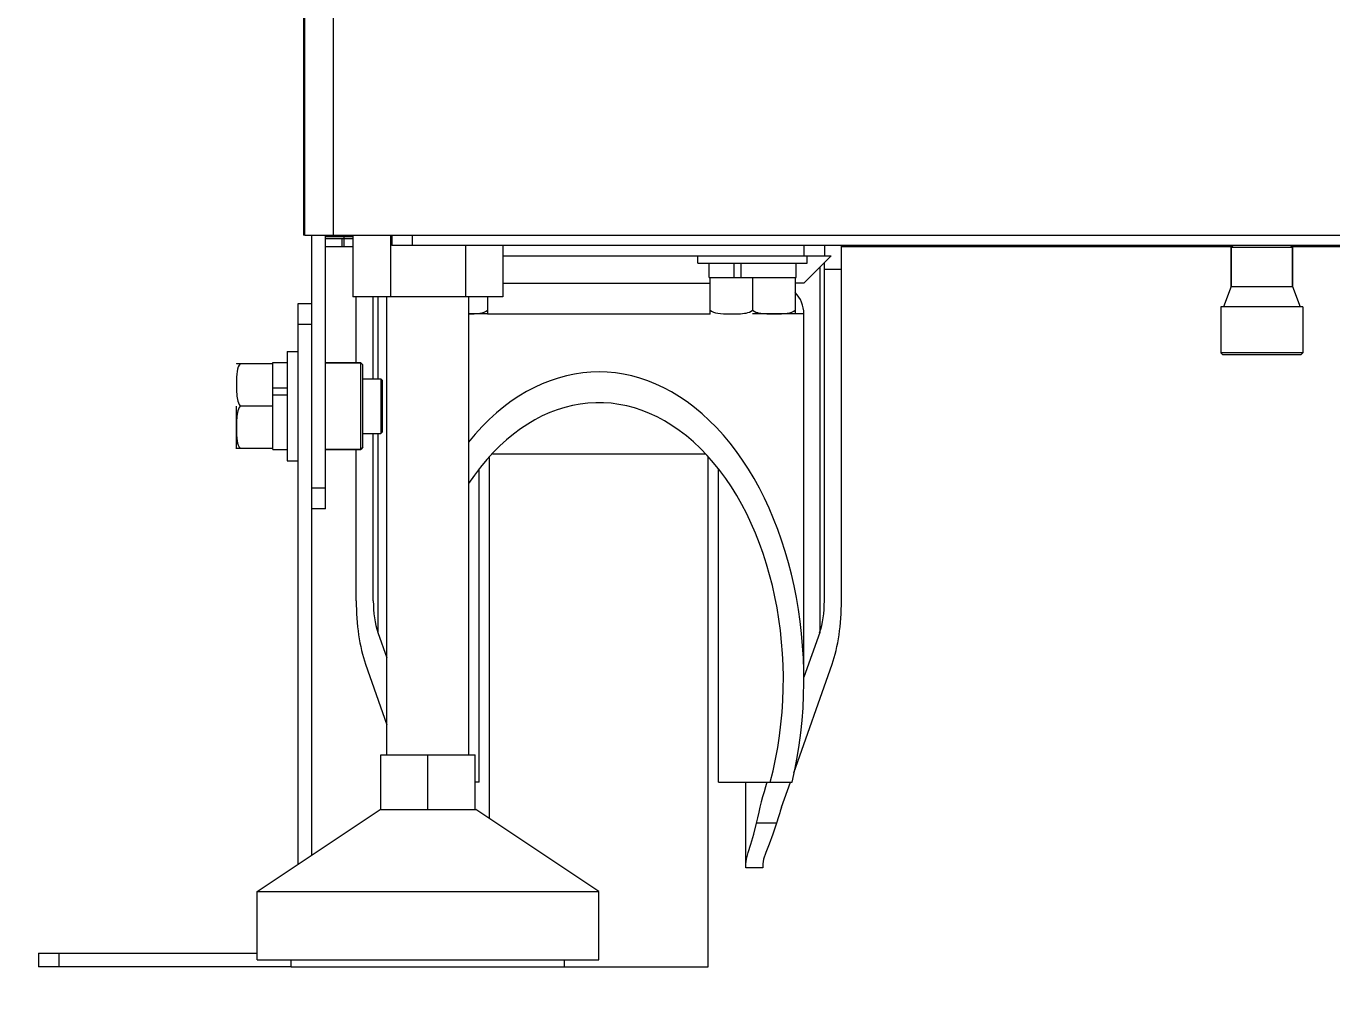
# Model space of a CAD drawing. Header units: millimetres. Extents: x -10 to 46, y -17 to 110.
# Drawn here: x -0.18 to 18.93, y -0.45 to 13.76 of the extents above; entities that cross this region are included whole.
import ezdxf

# ---------------------------------------------------------------- set-up
doc = ezdxf.new("R2010")
doc.units = ezdxf.units.MM
doc.layers.add('BOT-BAR_0', color=7, linetype='Continuous')
doc.styles.get("Standard").update_dxf_attribs({"font": 'arial.ttf'})
doc.dimstyles.new('ISO-25', dxfattribs={"dimtxt": 2.5, "dimasz": 2.5, "dimexe": 1.25, "dimexo": 0.625, "dimtad": 1, "dimtxsty": 'Standard', "dimcen": 2.5, "dimadec": 0, "dimazin": 0, "dimtfac": 1, "dimtmove": 0, "dimatfit": 3, "dimfxl": 1, "dimarcsym": 0})

# ---------------------------------------------------------------- blocks, each defined once
blk = doc.blocks.new('*D13')
at = {"color": 0, "lineweight": -2, "transparency": 16777216}
for p, q in [((0, -0.625), (0, -11.25)), ((35.801, -0.625), (35.801, -11.25)), ((-5, -10), (-10, -10)), ((0, -10), (5.031, -10)), ((35.801, -10), (30.77, -10)), ((40.801, -10), (45.801, -10))]:
    blk.add_line(p, q, dxfattribs=at)
at = {"color": 0, "transparency": 16777216}
for points in [[(-5, -9.166), (-5, -10.833), (0, -10)], [(40.801, -9.166), (40.801, -10.833), (35.801, -10)]]:
    blk.add_solid(points, dxfattribs=at)
at = {"layer": 'Defpoints', "color": 0, "transparency": 16777216}
for p in [(0, 0), (35.801, 0), (35.801, -10)]:
    blk.add_point(p, dxfattribs=at)
at = {"color": 0, "lineweight": 18, "transparency": 16777216, "insert": (17.9, -10), "char_height": 5, "attachment_point": 5}
blk.add_mtext('358 mm', dxfattribs=at)

msp = doc.modelspace()

# ---------------------------------------------------------------- linework, layer by layer
at = {"lineweight": 18}
for p, q in [((3.9, 10.7), (3.9, 109.983)), ((4.32, 10.7), (4.32, 109.983)), ((3.88, 108.523), (3.88, 10.7)), ((3.9, 10.7), (3.88, 10.7)), ((3.9, 10.7), (31.901, 10.7)), ((4, 7), (4, 10.7)), ((4.2, 6.7), (4.2, 10.7)), ((4.603, 10.7), (4.603, 9.8)), ((5.152, 10.7), (5.152, 9.8)), ((5.17, 10.7), (5.17, 10.55)), ((5.47, 10.7), (5.47, 10.55)), ((4.2, 10.68), (4.603, 10.68)), ((4.2, 10.65), (4.603, 10.65)), ((4.603, 10.53), (4.2, 10.53)), ((4.603, 10.53), (4.423, 10.53)), ((4.44, 10.65), (4.44, 10.53)), ((4.47, 10.68), (4.47, 10.53)), ((30.631, 10.55), (5.17, 10.55)), ((6.249, 10.55), (6.249, 9.8)), ((6.797, 10.55), (6.797, 9.8)), ((11.2, 10.55), (11.2, 10.4)), ((11.5, 10.55), (11.5, 10.4)), ((11.75, 5.353), (11.75, 10.55)), ((17.46, 10.53), (11.75, 10.53)), ((17.46, 10.53), (11.75, 10.53)), ((17.48, 10.55), (17.45, 10.52)), ((18.35, 10.52), (17.45, 10.52)), ((17.45, 10.52), (17.45, 9.95)), ((17.45, 9.95), (17.45, 10.52)), ((18.32, 10.55), (18.35, 10.52)), ((24.051, 10.53), (18.34, 10.53)), ((24.051, 10.53), (18.34, 10.53)), ((18.35, 10.52), (18.35, 9.95)), ((18.35, 9.95), (18.35, 10.52)), ((6.797, 10.4), (11.6, 10.4)), ((9.65, 10.29), (9.65, 10.4)), ((11.2, 10), (11.6, 10.4)), ((11.25, 10.29), (11.25, 10.4)), ((9.65, 10.29), (11.25, 10.29)), ((9.814, 10.08), (9.814, 10.29)), ((10.181, 10.08), (10.181, 10.29)), ((10.284, 10.08), (10.284, 10.29)), ((11.087, 10.08), (11.087, 10.29)), ((11.432, 10.232), (11.432, 4.889)), ((11.5, 5.353), (11.5, 10.3)), ((11.75, 10.2), (11.5, 10.2)), ((6.797, 10), (9.828, 10)), ((9.814, 10.08), (11.087, 10.08)), ((9.828, 9.55), (9.828, 10.08)), ((10.45, 10.08), (10.45, 9.602)), ((11.073, 10.08), (11.073, 9.55)), ((11.2, 10), (11.073, 10)), ((17.45, 9.95), (17.34, 9.65)), ((17.45, 9.95), (18.35, 9.95)), ((18.35, 9.95), (18.46, 9.65)), ((6.797, 9.8), (4.603, 9.8)), ((4.65, 8.833), (4.65, 9.8)), ((4.9, 8.6), (4.9, 9.8)), ((4.969, 9.8), (4.969, 8.6)), ((5.1, 3.1), (5.1, 9.8)), ((6.3, 3.1), (6.3, 9.8)), ((6.573, 9.8), (6.573, 9.55)), ((3.8, 9.7), (4, 9.7)), ((3.8, 1.5), (3.8, 9.7)), ((18.5, 9.65), (17.3, 9.65)), ((17.3, 9.65), (17.3, 8.98)), ((17.3, 9.65), (17.3, 8.98)), ((18.5, 9.65), (18.5, 8.98)), ((18.5, 9.65), (18.5, 8.98)), ((3.8, 9.4), (4, 9.4)), ((4, 1.633), (4, 9.4)), ((6.569, 9.55), (6.3, 9.55)), ((6.573, 9.55), (6.569, 9.55)), ((6.569, 9.55), (9.831, 9.55)), ((9.827, 9.55), (9.831, 9.55)), ((9.833, 9.55), (9.831, 9.55)), ((11.069, 9.55), (10.45, 9.55)), ((11.073, 9.55), (11.069, 9.55)), ((11.2, 9.55), (11.069, 9.55)), ((11.2, 4.201), (11.2, 9.55)), ((3.64, 9), (3.8, 9)), ((3.64, 9), (3.64, 7.4)), ((18.5, 8.98), (17.3, 8.98)), ((17.33, 8.95), (17.3, 8.98)), ((18.47, 8.95), (18.5, 8.98)), ((2.9, 8.823), (3.43, 8.823)), ((2.9, 8.823), (2.9, 8.819)), ((2.9, 8.817), (2.9, 8.819)), ((3.43, 8.837), (3.64, 8.837)), ((3.43, 7.564), (3.43, 8.837)), ((4.717, 8.833), (4.2, 8.833)), ((4.2, 8.833), (4.717, 8.833)), ((4.747, 8.803), (4.717, 8.833)), ((4.717, 7.568), (4.717, 8.833)), ((4.747, 7.598), (4.747, 8.803)), ((18.47, 8.95), (17.33, 8.95)), ((4.747, 8.6), (5.01, 8.6)), ((5.03, 8.58), (5.01, 8.6)), ((5.01, 8.6), (5.01, 7.8)), ((3.43, 8.47), (3.64, 8.47)), ((5.03, 8.58), (5.03, 7.82)), ((3.43, 8.366), (3.64, 8.366)), ((2.9, 7.581), (2.9, 8.2)), ((3.43, 8.2), (2.952, 8.2)), ((4.747, 7.8), (5.01, 7.8)), ((4.9, 5.353), (4.9, 7.8)), ((4.969, 7.8), (4.969, 4.889)), ((5.03, 7.82), (5.01, 7.8)), ((2.9, 7.577), (2.9, 7.581)), ((3.43, 7.578), (2.9, 7.578)), ((3.43, 7.564), (3.64, 7.564)), ((4.717, 7.568), (4.2, 7.568)), ((4.2, 7.568), (4.717, 7.568)), ((4.65, 5.353), (4.65, 7.568)), ((4.747, 7.598), (4.717, 7.568)), ((6.6, 2.167), (6.6, 7.451)), ((6.644, 7.5), (9.757, 7.5)), ((9.8, 0), (9.8, 7.451)), ((3.64, 7.4), (3.8, 7.4)), ((6.45, 2.7), (6.45, 7.282)), ((9.95, 2.7), (9.95, 7.282)), ((4.2, 7), (4, 7)), ((4.2, 6.7), (4, 6.7)), ((4.969, 4.889), (5.1, 4.517)), ((11.432, 4.889), (11.2, 4.234)), ((4.788, 4.426), (5.1, 3.54)), ((11.051, 2.835), (11.613, 4.426)), ((5.01, 3.1), (6.39, 3.1)), ((5.01, 2.3), (5.01, 3.1)), ((5.7, 2.3), (5.7, 3.1)), ((6.39, 2.3), (6.39, 3.1)), ((6.45, 2.7), (6.39, 2.7)), ((9.95, 2.7), (11.029, 2.7)), ((10.35, 1.45), (10.35, 2.7)), ((10.875, 2.336), (11.004, 2.7)), ((3.2, 1.1), (5, 2.3)), ((5, 2.3), (6.4, 2.3)), ((8.2, 1.1), (6.4, 2.3)), ((10.802, 2.102), (10.505, 2.102)), ((10.6, 1.45), (10.35, 1.45)), ((10.6, 1.508), (10.6, 1.45)), ((3.2, 1.1), (8.2, 1.1)), ((3.2, 0.1), (3.2, 1.1)), ((8.2, 0.1), (8.2, 1.1)), ((0, 0.2), (3.2, 0.2)), ((0, 0.2), (0, 0)), ((0, 0.2), (0, 0)), ((0.3, 0.2), (0.3, 0)), ((3.7, 0), (0, 0)), ((3.2, 0.1), (8.2, 0.1)), ((3.7, 0), (3.7, 0.1)), ((3.7, 0), (7.7, 0)), ((7.7, 0), (7.7, 0.1)), ((7.7, 0), (9.8, 0))]:
    msp.add_line(p, q, dxfattribs=at)
for points in [[(6.3, 9.55), (6.327, 9.551), (6.374, 9.551), (6.418, 9.554), (6.457, 9.558), (6.493, 9.565), (6.524, 9.575), (6.55, 9.587), (6.573, 9.602)], [(9.828, 9.602), (9.85, 9.587), (9.877, 9.575), (9.908, 9.565), (9.943, 9.558), (9.982, 9.554), (10.026, 9.551), (10.072, 9.551), (10.12, 9.55), (10.165, 9.55), (10.206, 9.551), (10.243, 9.551), (10.275, 9.552), (10.304, 9.555), (10.33, 9.558), (10.355, 9.562), (10.38, 9.568), (10.404, 9.576), (10.428, 9.587), (10.45, 9.602)], [(10.45, 9.602), (10.472, 9.587), (10.496, 9.576), (10.521, 9.568), (10.545, 9.562), (10.57, 9.558), (10.596, 9.555), (10.625, 9.553), (10.657, 9.551), (10.693, 9.551), (10.734, 9.55), (10.779, 9.55), (10.827, 9.551), (10.874, 9.551), (10.918, 9.554), (10.957, 9.558), (10.993, 9.565), (11.024, 9.575), (11.051, 9.587), (11.073, 9.602)], [(2.952, 8.823), (2.937, 8.801), (2.925, 8.774), (2.915, 8.743), (2.908, 8.708), (2.904, 8.668), (2.901, 8.625), (2.9, 8.578), (2.9, 8.531), (2.9, 8.485), (2.9, 8.444), (2.901, 8.408), (2.902, 8.375), (2.904, 8.347), (2.907, 8.321), (2.912, 8.296), (2.918, 8.271), (2.926, 8.246), (2.937, 8.222), (2.952, 8.2)], [(2.952, 8.2), (2.937, 8.178), (2.926, 8.154), (2.918, 8.13), (2.912, 8.105), (2.907, 8.08), (2.904, 8.054), (2.902, 8.026), (2.901, 7.994), (2.9, 7.957), (2.9, 7.917), (2.9, 7.872), (2.9, 7.824), (2.901, 7.777), (2.904, 7.733), (2.908, 7.693), (2.915, 7.658), (2.925, 7.627), (2.937, 7.6), (2.952, 7.578)], [(10.35, 1.508), (10.359, 1.576), (10.385, 1.672), (10.423, 1.795), (10.466, 1.94), (10.505, 2.102)], [(10.802, 2.102), (10.748, 1.938), (10.692, 1.792), (10.643, 1.67), (10.611, 1.575), (10.6, 1.508)]]:
    msp.add_lwpolyline(points, dxfattribs=at)
msp.add_arc((10.75, 9.55), 0.45, 0, 44.0615, dxfattribs=at)
for centre, major_axis, ratio, start_param, end_param in [((8.2, 4.2), (0, 4.5), 0.666667, 4.372552, 6.971833), ((8.2, 4.2), (0, 4.05), 0.666667, 4.332981, 7.067711), ((5.15, 5.353), (0, 1.346), 0.371429, 1.570796, 2.330559), ((5.15, 5.353), (0, 0.673), 0.371429, 1.570796, 2.330559), ((11.25, 5.353), (0, 0.673), 0.371429, 3.952626, 4.712389), ((11.25, 5.353), (0, 1.346), 0.371429, 3.952626, 4.712389), ((11.6, 0.481), (0, 3.365), 0.371429, 0.850649, 1.068405), ((11.6, 0.481), (0, 2.692), 0.371429, 0.811034, 0.924914)]:
    msp.add_ellipse(centre, major_axis=major_axis, ratio=ratio, start_param=start_param, end_param=end_param, dxfattribs=at)
at = {"layer": 'BOT-BAR_0', "color": 0, "linetype": 'ByBlock', "lineweight": 18}
msp.add_line((0, 0.185), (0, 0), dxfattribs=at)

# ---------------------------------------------------------------- dimensions: what is measured, and where the dimension line sits
at = {"lineweight": 18}
dim = msp.add_linear_dim(base=(35.801, -10), p1=(0, 0), p2=(35.801, 0), text='358 mm', dimstyle='ISO-25', override={"dimtxt": 5, "dimasz": 5, "dimtad": 0}, dxfattribs=at)
dim.commit()
dim.dimension.update_dxf_attribs({"geometry": '*D13', "text_midpoint": (17.9, -10)})

doc.saveas('drawing.dxf')
